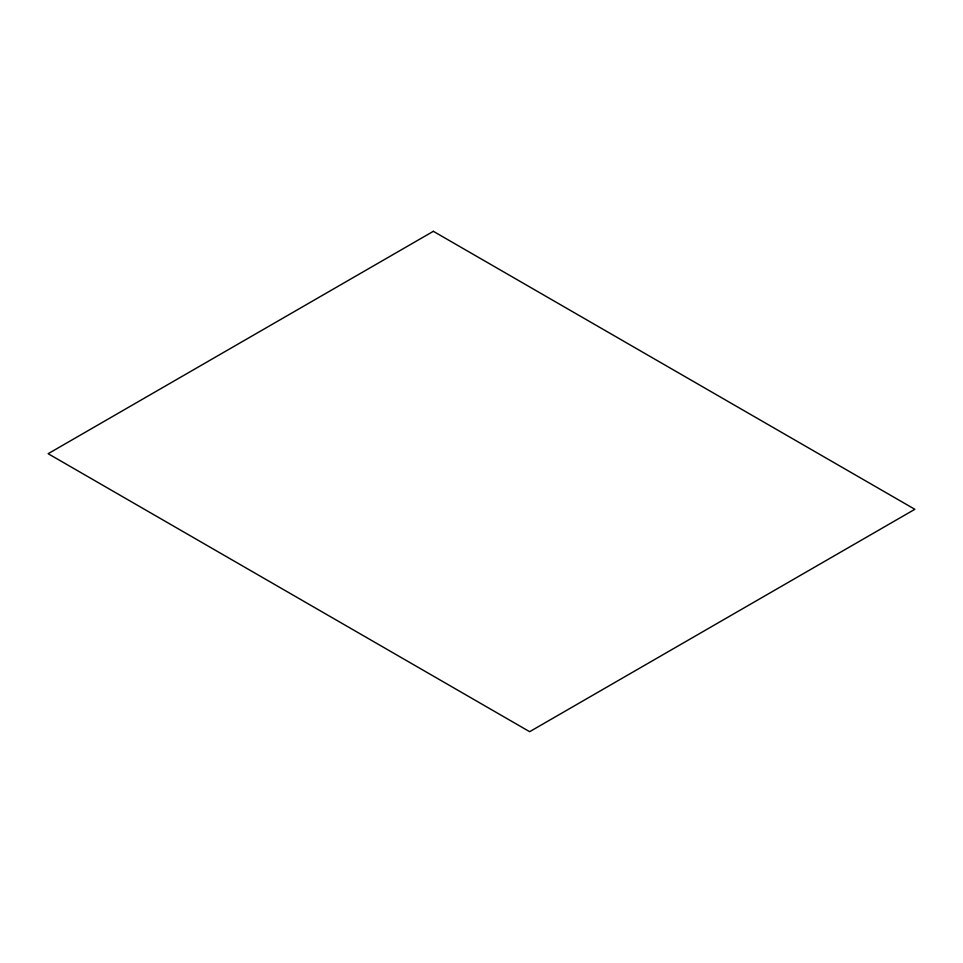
<?xml version="1.0" encoding="UTF-8"?>
<svg xmlns="http://www.w3.org/2000/svg" width="963" height="963" viewBox="0 0 963 963"><rect width="100%" height="100%" fill="white"/><g stroke="black" fill="none" stroke-linecap="round" stroke-linejoin="round"><path stroke-width="1.44" d="M433.35 231.313L48.15 453.705L529.65 731.687L914.85 509.295L433.35 231.313"/></g></svg>
